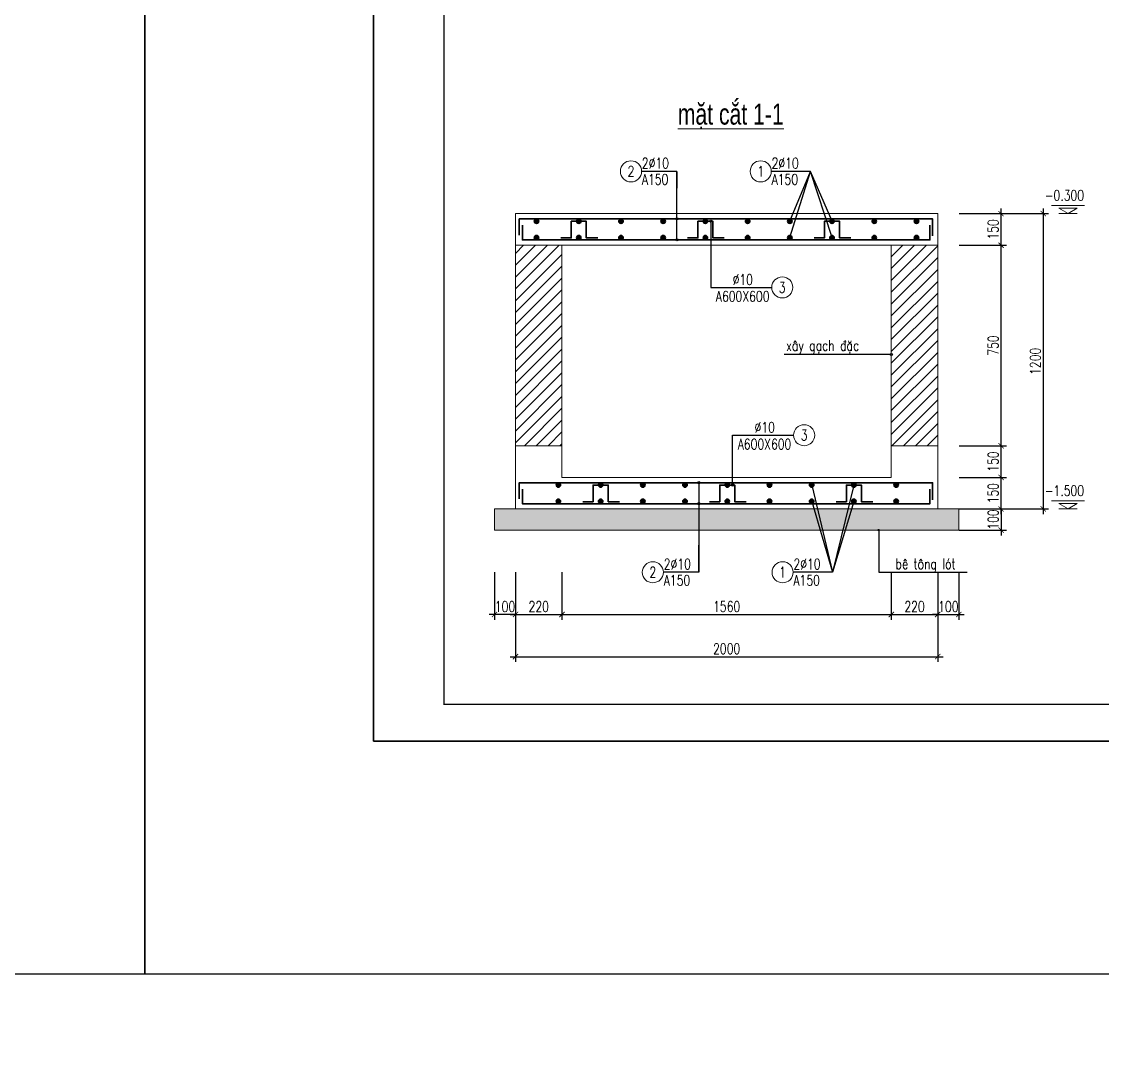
# Model space of a CAD drawing. Extents: x -2098986 to 943, y -1296280 to 73591.
# Drawn here: x -1423478 to -1402997, y -1091974 to -1072413 of the extents above; entities that cross this region are included whole.
import ezdxf
from ezdxf.enums import TextEntityAlignment as Align

# ---------------------------------------------------------------- set-up
doc = ezdxf.new("R2010")
doc.units = 0
doc.header["$LTSCALE"] = 150
doc.header["$PDMODE"] = 35
doc.layers.get('0').update_dxf_attribs({"lineweight": 18})
doc.layers.get('Defpoints').update_dxf_attribs({"lineweight": 18})
for name, color, linetype, lineweight in [('05.Text', 253, 'Continuous', 18), ('11.Khung bo', 32, 'Continuous', 50), ('12.Khung', 36, 'Continuous', 25), ('KCVN-THAY', 7, 'Continuous', 25), ('LS-CAT', 30, 'Continuous', 20), ('LS-DIM', 251, 'Continuous', 13), ('LS-HATCH', 147, 'Continuous', 9), ('LS-TEXT', 60, 'Continuous', 20), ('LS-THAY', 7, 'Continuous', 20), ('LS-THEP', 3, 'Continuous', 35)]:
    doc.layers.add(name, color=color, linetype=linetype, lineweight=lineweight)
doc.layers.add('DIM', color=1, linetype='Continuous')
doc.layers.add('Tpl_Bound', color=1, linetype='Continuous', plot=False)
doc.styles.add('chu ghi chu', font='vntimeh.shx', dxfattribs={"width": 0.7})
doc.styles.add('LS.TEXT', font='vnromadi.shx', dxfattribs={"width": 0.7, "height": 4})
doc.styles.add('romans.shx', font='romans.shx', dxfattribs={"width": 0.75, "bigfont": 'vns.shx'})
doc.styles.add('vnsimpli', font='vnsimli.shx', dxfattribs={"width": 0.75})
doc.dimstyles.new('D25', dxfattribs={"dimscale": 0, "dimtxt": 200, "dimasz": 100, "dimexe": 100, "dimexo": 0, "dimgap": 50, "dimtad": 1, "dimdec": 0, "dimlfac": 0.25, "dimdsep": 46, "dimtxsty": 'vnsimpli', "dimblk1": 'ARCHTICK', "dimblk2": 'ARCHTICK', "dimsah": 1, "dimcen": 0, "dimdle": 100, "dimclrd": 256, "dimclre": 256, "dimclrt": 60, "dimadec": 0, "dimazin": 0, "dimtfac": 0.004, "dimtdec": 0, "dimtix": 1, "dimtmove": 2, "dimatfit": 3, "dimldrblk": 'ARCHTICK', "dimfxl": 1, "dimtolj": 1, "dimarcsym": 0})
doc.dimstyles.new('LS.GHI CHU', dxfattribs={"dimtxt": 200, "dimasz": 120, "dimexe": 120, "dimexo": 120, "dimgap": 80, "dimtad": 1, "dimdec": 0, "dimzin": 0, "dimdsep": 46, "dimtxsty": 'romans.shx', "dimblk": 'ARCHTICK', "dimcen": 0.09, "dimdle": 120, "dimclrd": 256, "dimclre": 8, "dimclrt": 7, "dimadec": 0, "dimazin": 0, "dimtfac": 1, "dimtdec": 0, "dimtofl": 0, "dimtmove": 0, "dimatfit": 3, "dimldrblk": 'ARCHTICK', "dimfxl": 1, "dimtolj": 1, "dimtzin": 0, "dimarcsym": 0})
pattern_1 = [(45, (-1003567.39, -278983.19), (-112.253202, 112.253202), [])]

# ---------------------------------------------------------------- blocks, each defined once
blk = doc.blocks.new('*U4')
at = {"layer": 'KCVN-THAY', "color": 140}
blk.add_lwpolyline([(214871.76, 86966.68), (215381.8, 86966.68), (215381.8, 86579.68), (214871.76, 86579.68)], close=True, dxfattribs=at)
blk = doc.blocks.new('100')
at = {"layer": '11.Khung bo', "const_width": 26.7}
blk.add_lwpolyline([(1860913, -945240), (1860913, -916940), (1896063, -916940), (1896063, -945240)], close=True, dxfattribs=at)
blk.add_lwpolyline([(1860913, -945240), (1860913, -916940), (1896063, -916940), (1896063, -945240)], close=True, dxfattribs=at)
blk.add_lwpolyline([(1860913, -945240), (1860913, -916940), (1896063, -916940), (1896063, -945240)], close=True, dxfattribs=at)
at = {"layer": '12.Khung'}
blk.add_lwpolyline([(1901579, -945940), (1901579, -916240), (1859580, -916240), (1859580, -945940)], close=True, dxfattribs=at)
blk.add_lwpolyline([(1901579, -945940), (1901579, -916240), (1859580, -916240), (1859580, -945940)], close=True, dxfattribs=at)
blk.add_lwpolyline([(1901579, -945940), (1901579, -916240), (1859580, -916240), (1859580, -945940)], close=True, dxfattribs=at)
blk = doc.blocks.new('THEP DAM')
at = {"layer": 'LS-THEP'}
for p, q in [((-0.6, 0), (0.6, 0)), ((-0.42, 0.42), (0.42, -0.42)), ((-0.42, -0.42), (0.42, 0.42)), ((0, 0.6), (0, -0.6))]:
    blk.add_line(p, q, dxfattribs=at)
blk.add_circle((0, 0), 0.6, dxfattribs=at)
blk = doc.blocks.new('_ArchTick')
at = {"layer": 'DIM', "color": 0, "const_width": 0.15}
blk.add_lwpolyline([(-0.5, -0.5), (0.5, 0.5)], dxfattribs=at)
blk = doc.blocks.new('cotthep')
at = {"layer": 'LS-THAY'}
blk.add_circle((-250, 0), 250, dxfattribs=at)
at = {"layer": 'LS-TEXT', "style": 'vnsimpli', "width": 0.75}
for tag, p in [('24`25', (446, 69)), ('10', (-250, -123)), ('A200', (440, -316))]:
    blk.add_attdef(tag, text='', height=250, dxfattribs=at).set_placement(p, align=Align.CENTER)
blk = doc.blocks.new('*D1123')
at = {"layer": 'Defpoints', "color": 0, "transparency": 16777216}
for p in [(-1414518, -1082854), (-1414118, -1082854), (-1414518, -1083653)]:
    blk.add_point(p, dxfattribs=at)
at = {"layer": 'LS-DIM', "lineweight": -2, "transparency": 16777216}
for p, q in [((-1414518, -1082854), (-1414518, -1083753)), ((-1414118, -1082854), (-1414118, -1083753)), ((-1414518, -1083653), (-1414618, -1083653)), ((-1414118, -1083653), (-1414518, -1083653)), ((-1414118, -1083653), (-1414018, -1083653))]:
    blk.add_line(p, q, dxfattribs=at)
at = {"layer": 'LS-DIM', "lineweight": -2, "transparency": 16777216, "xscale": 100, "yscale": 100, "zscale": 100}
blk.add_blockref('_ArchTick', (-1414518, -1083653), dxfattribs=at)
at = {"layer": 'LS-DIM', "lineweight": -2, "transparency": 16777216, "xscale": 100, "yscale": 100, "zscale": 100, "rotation": 180}
blk.add_blockref('_ArchTick', (-1414118, -1083653), dxfattribs=at)
at = {"layer": 'LS-DIM', "color": 60, "transparency": 16777216, "insert": (-1414318, -1083503), "char_height": 200, "attachment_point": 5, "style": 'vnsimpli'}
blk.add_mtext('\\A1;100', dxfattribs=at)
blk = doc.blocks.new('*D1124')
at = {"layer": 'Defpoints', "color": 0, "transparency": 16777216}
for p in [(-1414118, -1082854), (-1413238, -1082854), (-1413238, -1083653)]:
    blk.add_point(p, dxfattribs=at)
at = {"layer": 'LS-DIM', "lineweight": -2, "transparency": 16777216}
for p, q in [((-1414118, -1082854), (-1414118, -1083753)), ((-1413238, -1082854), (-1413238, -1083753)), ((-1414218, -1083653), (-1413138, -1083653))]:
    blk.add_line(p, q, dxfattribs=at)
at = {"layer": 'LS-DIM', "lineweight": -2, "transparency": 16777216, "xscale": 100, "yscale": 100, "zscale": 100, "rotation": 180}
blk.add_blockref('_ArchTick', (-1414118, -1083653), dxfattribs=at)
at = {"layer": 'LS-DIM', "lineweight": -2, "transparency": 16777216, "xscale": 100, "yscale": 100, "zscale": 100}
blk.add_blockref('_ArchTick', (-1413238, -1083653), dxfattribs=at)
at = {"layer": 'LS-DIM', "color": 60, "transparency": 16777216, "insert": (-1413678, -1083503), "char_height": 200, "attachment_point": 5, "style": 'vnsimpli'}
blk.add_mtext('\\A1;220', dxfattribs=at)
blk = doc.blocks.new('*D1125')
at = {"layer": 'Defpoints', "color": 0, "transparency": 16777216}
for p in [(-1413238, -1082854), (-1406997, -1082854), (-1406997, -1083653)]:
    blk.add_point(p, dxfattribs=at)
at = {"layer": 'LS-DIM', "lineweight": -2, "transparency": 16777216}
for p, q in [((-1413238, -1082854), (-1413238, -1083753)), ((-1406997, -1082854), (-1406997, -1083753)), ((-1413338, -1083653), (-1406897, -1083653))]:
    blk.add_line(p, q, dxfattribs=at)
at = {"layer": 'LS-DIM', "lineweight": -2, "transparency": 16777216, "xscale": 100, "yscale": 100, "zscale": 100, "rotation": 180}
blk.add_blockref('_ArchTick', (-1413238, -1083653), dxfattribs=at)
at = {"layer": 'LS-DIM', "lineweight": -2, "transparency": 16777216, "xscale": 100, "yscale": 100, "zscale": 100}
blk.add_blockref('_ArchTick', (-1406997, -1083653), dxfattribs=at)
at = {"layer": 'LS-DIM', "color": 60, "transparency": 16777216, "insert": (-1410117, -1083503), "char_height": 200, "attachment_point": 5, "style": 'vnsimpli'}
blk.add_mtext('\\A1;1560', dxfattribs=at)
blk = doc.blocks.new('*D1126')
at = {"layer": 'Defpoints', "color": 0, "transparency": 16777216}
for p in [(-1406997, -1082854), (-1406117, -1082854), (-1406117, -1083653)]:
    blk.add_point(p, dxfattribs=at)
at = {"layer": 'LS-DIM', "lineweight": -2, "transparency": 16777216}
for p, q in [((-1406997, -1082854), (-1406997, -1083753)), ((-1406117, -1082854), (-1406117, -1083753)), ((-1407097, -1083653), (-1406017, -1083653))]:
    blk.add_line(p, q, dxfattribs=at)
at = {"layer": 'LS-DIM', "lineweight": -2, "transparency": 16777216, "xscale": 100, "yscale": 100, "zscale": 100, "rotation": 180}
blk.add_blockref('_ArchTick', (-1406997, -1083653), dxfattribs=at)
at = {"layer": 'LS-DIM', "lineweight": -2, "transparency": 16777216, "xscale": 100, "yscale": 100, "zscale": 100}
blk.add_blockref('_ArchTick', (-1406117, -1083653), dxfattribs=at)
at = {"layer": 'LS-DIM', "color": 60, "transparency": 16777216, "insert": (-1406557, -1083503), "char_height": 200, "attachment_point": 5, "style": 'vnsimpli'}
blk.add_mtext('\\A1;220', dxfattribs=at)
blk = doc.blocks.new('*D1127')
at = {"layer": 'Defpoints', "color": 0, "transparency": 16777216}
for p in [(-1406117, -1082854), (-1405717, -1082854), (-1405717, -1083653)]:
    blk.add_point(p, dxfattribs=at)
at = {"layer": 'LS-DIM', "lineweight": -2, "transparency": 16777216}
for p, q in [((-1406117, -1082854), (-1406117, -1083753)), ((-1405717, -1082854), (-1405717, -1083753)), ((-1406117, -1083653), (-1406217, -1083653)), ((-1406117, -1083653), (-1405717, -1083653)), ((-1405717, -1083653), (-1405617, -1083653))]:
    blk.add_line(p, q, dxfattribs=at)
at = {"layer": 'LS-DIM', "lineweight": -2, "transparency": 16777216, "xscale": 100, "yscale": 100, "zscale": 100}
blk.add_blockref('_ArchTick', (-1406117, -1083653), dxfattribs=at)
at = {"layer": 'LS-DIM', "lineweight": -2, "transparency": 16777216, "xscale": 100, "yscale": 100, "zscale": 100, "rotation": 180}
blk.add_blockref('_ArchTick', (-1405717, -1083653), dxfattribs=at)
at = {"layer": 'LS-DIM', "color": 60, "transparency": 16777216, "insert": (-1405917, -1083503), "char_height": 200, "attachment_point": 5, "style": 'vnsimpli'}
blk.add_mtext('\\A1;100', dxfattribs=at)
blk = doc.blocks.new('*D1128')
at = {"layer": 'Defpoints', "color": 0, "transparency": 16777216}
for p in [(-1414118, -1082854), (-1406117, -1082854), (-1406117, -1084453)]:
    blk.add_point(p, dxfattribs=at)
at = {"layer": 'LS-DIM', "lineweight": -2, "transparency": 16777216}
for p, q in [((-1414118, -1082854), (-1414118, -1084553)), ((-1406117, -1082854), (-1406117, -1084553)), ((-1414218, -1084453), (-1406017, -1084453))]:
    blk.add_line(p, q, dxfattribs=at)
at = {"layer": 'LS-DIM', "lineweight": -2, "transparency": 16777216, "xscale": 100, "yscale": 100, "zscale": 100, "rotation": 180}
blk.add_blockref('_ArchTick', (-1414118, -1084453), dxfattribs=at)
at = {"layer": 'LS-DIM', "lineweight": -2, "transparency": 16777216, "xscale": 100, "yscale": 100, "zscale": 100}
blk.add_blockref('_ArchTick', (-1406117, -1084453), dxfattribs=at)
at = {"layer": 'LS-DIM', "color": 60, "transparency": 16777216, "insert": (-1410117, -1084303), "char_height": 200, "attachment_point": 5, "style": 'vnsimpli'}
blk.add_mtext('\\A1;2000', dxfattribs=at)
blk = doc.blocks.new('*D1129')
at = {"layer": 'Defpoints', "color": 0, "transparency": 16777216}
for p in [(-1405714, -1081653), (-1405714, -1082053), (-1404917, -1082053)]:
    blk.add_point(p, dxfattribs=at)
at = {"layer": 'LS-DIM', "lineweight": -2, "transparency": 16777216}
for p, q in [((-1404917, -1081653), (-1404917, -1081553)), ((-1405714, -1081653), (-1404817, -1081653)), ((-1404917, -1081653), (-1404917, -1082053)), ((-1405714, -1082053), (-1404817, -1082053)), ((-1404917, -1082053), (-1404917, -1082153))]:
    blk.add_line(p, q, dxfattribs=at)
at = {"layer": 'LS-DIM', "lineweight": -2, "transparency": 16777216, "xscale": 100, "yscale": 100, "zscale": 100}
for p, rotation in [((-1404917, -1081653), 270), ((-1404917, -1082053), 90)]:
    blk.add_blockref('_ArchTick', p, dxfattribs=dict(at, rotation=rotation))
at = {"layer": 'LS-DIM', "color": 60, "transparency": 16777216, "insert": (-1405067, -1081853), "char_height": 200, "attachment_point": 5, "rotation": 90, "style": 'vnsimpli'}
blk.add_mtext('\\A1;100', dxfattribs=at)
blk = doc.blocks.new('*D1130')
at = {"layer": 'Defpoints', "color": 0, "transparency": 16777216}
for p in [(-1405714, -1081055), (-1404917, -1081055), (-1405714, -1081653)]:
    blk.add_point(p, dxfattribs=at)
at = {"layer": 'LS-DIM', "lineweight": -2, "transparency": 16777216}
for p, q in [((-1404917, -1081753), (-1404917, -1080955)), ((-1405714, -1081055), (-1404817, -1081055)), ((-1405714, -1081653), (-1404817, -1081653))]:
    blk.add_line(p, q, dxfattribs=at)
at = {"layer": 'LS-DIM', "lineweight": -2, "transparency": 16777216, "xscale": 100, "yscale": 100, "zscale": 100}
for p, rotation in [((-1404917, -1081055), 90), ((-1404917, -1081653), 270)]:
    blk.add_blockref('_ArchTick', p, dxfattribs=dict(at, rotation=rotation))
at = {"layer": 'LS-DIM', "color": 60, "transparency": 16777216, "insert": (-1405067, -1081354), "char_height": 200, "attachment_point": 5, "rotation": 90, "style": 'vnsimpli'}
blk.add_mtext('\\A1;150', dxfattribs=at)
blk = doc.blocks.new('*D1131')
at = {"layer": 'Defpoints', "color": 0, "transparency": 16777216}
for p in [(-1405714, -1080454), (-1404917, -1080454), (-1405714, -1081055)]:
    blk.add_point(p, dxfattribs=at)
at = {"layer": 'LS-DIM', "lineweight": -2, "transparency": 16777216}
for p, q in [((-1404917, -1081155), (-1404917, -1080354)), ((-1405714, -1080454), (-1404817, -1080454)), ((-1405714, -1081055), (-1404817, -1081055))]:
    blk.add_line(p, q, dxfattribs=at)
at = {"layer": 'LS-DIM', "lineweight": -2, "transparency": 16777216, "xscale": 100, "yscale": 100, "zscale": 100}
for p, rotation in [((-1404917, -1080454), 90), ((-1404917, -1081055), 270)]:
    blk.add_blockref('_ArchTick', p, dxfattribs=dict(at, rotation=rotation))
at = {"layer": 'LS-DIM', "color": 60, "transparency": 16777216, "insert": (-1405067, -1080755), "char_height": 200, "attachment_point": 5, "rotation": 90, "style": 'vnsimpli'}
blk.add_mtext('\\A1;150', dxfattribs=at)
blk = doc.blocks.new('*D1132')
at = {"layer": 'Defpoints', "color": 0, "transparency": 16777216}
for p in [(-1405714, -1076654), (-1404917, -1076654), (-1405714, -1080454)]:
    blk.add_point(p, dxfattribs=at)
at = {"layer": 'LS-DIM', "lineweight": -2, "transparency": 16777216}
for p, q in [((-1405714, -1076654), (-1404817, -1076654)), ((-1404917, -1080554), (-1404917, -1076554)), ((-1405714, -1080454), (-1404817, -1080454))]:
    blk.add_line(p, q, dxfattribs=at)
at = {"layer": 'LS-DIM', "lineweight": -2, "transparency": 16777216, "xscale": 100, "yscale": 100, "zscale": 100}
for p, rotation in [((-1404917, -1076654), 90), ((-1404917, -1080454), 270)]:
    blk.add_blockref('_ArchTick', p, dxfattribs=dict(at, rotation=rotation))
at = {"layer": 'LS-DIM', "color": 60, "transparency": 16777216, "insert": (-1405067, -1078554), "char_height": 200, "attachment_point": 5, "rotation": 90, "style": 'vnsimpli'}
blk.add_mtext('\\A1;750', dxfattribs=at)
blk = doc.blocks.new('*D1133')
at = {"layer": 'Defpoints', "color": 0, "transparency": 16777216}
for p in [(-1405714, -1076054), (-1405714, -1081653), (-1404117, -1081653)]:
    blk.add_point(p, dxfattribs=at)
at = {"layer": 'LS-DIM', "lineweight": -2, "transparency": 16777216}
for p, q in [((-1405714, -1076054), (-1404017, -1076054)), ((-1404117, -1075954), (-1404117, -1081753)), ((-1405714, -1081653), (-1404017, -1081653))]:
    blk.add_line(p, q, dxfattribs=at)
at = {"layer": 'LS-DIM', "lineweight": -2, "transparency": 16777216, "xscale": 100, "yscale": 100, "zscale": 100}
for p, rotation in [((-1404117, -1076054), 90), ((-1404117, -1081653), 270)]:
    blk.add_blockref('_ArchTick', p, dxfattribs=dict(at, rotation=rotation))
at = {"layer": 'LS-DIM', "color": 60, "transparency": 16777216, "insert": (-1404267, -1078854), "char_height": 200, "attachment_point": 5, "rotation": 90, "style": 'vnsimpli'}
blk.add_mtext('\\A1;1200', dxfattribs=at)
blk = doc.blocks.new('nhieu cot')
at = {"layer": 'LS-DIM', "linetype": 'Continuous'}
for p, q in [((605, 194), (-173, 194)), ((432, 130), (0, 130)), ((0, 130), (216, 0)), ((432, 0), (0, 0)), ((216, 0), (432, 130))]:
    blk.add_line(p, q, dxfattribs=at)
blk.add_solid([(216, 0), (216, 130), (0, 130), (216, 0)], dxfattribs=at)
at = {"color": 31, "linetype": 'Continuous', "style": 'chu ghi chu', "width": 0.7}
for tag, p in [('COT3', (-73, 1058)), ('COT2', (-73, 684)), ('COT1', (-73, 309))]:
    blk.add_attdef(tag, p, '', height=250, dxfattribs=at)
blk = doc.blocks.new('*D1208')
at = {"layer": 'Defpoints', "color": 0, "transparency": 16777216}
for p in [(-1405714, -1076054), (-1404917, -1076054), (-1405714, -1076654)]:
    blk.add_point(p, dxfattribs=at)
at = {"layer": 'LS-DIM', "lineweight": -2, "transparency": 16777216}
for p, q in [((-1405714, -1076054), (-1404817, -1076054)), ((-1404917, -1076754), (-1404917, -1075954)), ((-1405714, -1076654), (-1404817, -1076654))]:
    blk.add_line(p, q, dxfattribs=at)
at = {"layer": 'LS-DIM', "lineweight": -2, "transparency": 16777216, "xscale": 100, "yscale": 100, "zscale": 100}
for p, rotation in [((-1404917, -1076054), 90), ((-1404917, -1076654), 270)]:
    blk.add_blockref('_ArchTick', p, dxfattribs=dict(at, rotation=rotation))
at = {"layer": 'LS-DIM', "color": 60, "transparency": 16777216, "insert": (-1405067, -1076354), "char_height": 200, "attachment_point": 5, "rotation": 90, "style": 'vnsimpli'}
blk.add_mtext('\\A1;150', dxfattribs=at)

msp = doc.modelspace()

# ---------------------------------------------------------------- hatches: boundary and pattern name
at = {"layer": 'LS-HATCH'}
h = msp.add_hatch(dxfattribs=at)
h.set_pattern_fill('ANSI31', color=256, scale=50, style=0)
h.set_pattern_definition(pattern_1)
h.paths.add_polyline_path([(-1413238.1, -1076653.7), (-1414118.1, -1076653.7), (-1414118.1, -1080455.3), (-1413238.1, -1080455.3)])
h = msp.add_hatch(dxfattribs=at)
h.set_pattern_fill('ANSI31', color=256, scale=50, style=0)
h.set_pattern_definition(pattern_1)
h.paths.add_polyline_path([(-1406996.7, -1080454.3), (-1406116.7, -1080454.3), (-1406116.7, -1076653.7), (-1406996.7, -1076653.7)])
h = msp.add_hatch(dxfattribs=at)
h.set_pattern_fill('AR-CONC', color=256, scale=2, style=0)
h.set_pattern_definition([(50, (-1003567.4, -278983.2), (364.36934, -31.87817), [38.1, -419.1]), (355, (-1003567.4, -278983.2), (-70.48565, 382.11329), [30.48, -335.28]), (100.451, (-1003537.02, -278985.84), (293.885, 350.23338), [32.38, -356.18]), (46.1842, (-1003567.4, -278881.6), (542.15808, -84.08466), [57.15, -628.65]), (96.6356, (-1003522.2, -278888.6), (474.80847, 494.8511), [48.57, -534.27]), (351.184, (-1003567.4, -278881.6), (474.8092, 494.85024), [45.72, -502.92]), (21, (-1003516.6, -278907), (303.22976, -204.53104), [38.1, -419.1]), (326, (-1003516.6, -278907), (123.60406, 368.37593), [30.48, -335.28]), (71.4514, (-1003491.32, -278924.03), (426.83298, 163.84572), [32.38, -356.18]), (37.5, (-1003567.39, -278983.19), (6.177207, 169.110078), [0, -331.216, 0, -340.36, 0, -336.55]), (7.5, (-1003567.39, -278983.19), (133.639325, 200.36115), [0, -194.056, 0, -323.596, 0, -128.27]), (327.5, (-1003680.67, -278983.19), (271.18119, -11.457488), [0, -127, 0, -396.24, 0, -525.78]), (317.5, (-1003731.47, -278983.19), (296.25836, 50.85298), [0, -165.1, 0, -263.144, 0, -373.38])])
h.paths.add_polyline_path([(-1414518.1, -1081652.7), (-1405716.7, -1081652.7), (-1405716.7, -1082052.7), (-1414518.1, -1082052.7)])

# ---------------------------------------------------------------- linework, layer by layer
at = {"layer": 'LS-DIM'}
for p, q in [((-1410374.2, -1077452.9), (-1409263.4, -1077452.9)), ((-1409960, -1080254.7), (-1408849.1, -1080254.7))]:
    msp.add_line(p, q, dxfattribs=at)
at = {"layer": 'LS-THAY'}
for p, q in [((-1414118.1, -1080455.3), (-1414118.1, -1076053.7)), ((-1414118.1, -1076053.7), (-1406116.7, -1076053.7)), ((-1406116.7, -1080454.3), (-1406116.7, -1076053.7)), ((-1414118.1, -1076653.7), (-1406116.7, -1076653.7)), ((-1413238.1, -1080455.3), (-1413238.1, -1076653.7)), ((-1406996.7, -1080454.3), (-1406996.7, -1076653.7)), ((-1414118.1, -1081652.7), (-1414118.1, -1080455.3)), ((-1414118.1, -1080455.3), (-1413238.1, -1080455.3)), ((-1413238.1, -1081054.7), (-1413238.1, -1080455.3)), ((-1406996.7, -1081054.7), (-1406996.7, -1080454.3)), ((-1406996.7, -1080454.3), (-1406116.7, -1080454.3)), ((-1406116.7, -1081652.7), (-1406116.7, -1080454.3)), ((-1413238.1, -1081054.7), (-1406996.7, -1081054.7))]:
    msp.add_line(p, q, dxfattribs=at)
at = {"layer": 'LS-THAY', "color": 140}
for points in [[(-1855203.6, -1051773.5), (-1290965.2, -1051773), (-1290965, -1090473.8), (-1855203.4, -1090474.3)], [(-1855203.6, -1090474.3), (-1290965.2, -1090473.8), (-1290965, -1141478.4), (-1855203.4, -1141478.9)]]:
    msp.add_lwpolyline(points, close=True, dxfattribs=at)
at = {"layer": 'LS-THAY'}
msp.add_lwpolyline([(-1414518.1, -1081652.7), (-1405716.7, -1081652.7), (-1405716.7, -1082052.7), (-1414518.1, -1082052.7)], close=True, dxfattribs=at)
for centre in [(-1409063.4, -1077452.9), (-1408649.1, -1080254.7)]:
    msp.add_circle(centre, 200, dxfattribs=at)
at = {"layer": 'LS-THEP'}
for points in [[(-1414049.1, -1076462), (-1414049.1, -1076153.5), (-1406213.7, -1076153.5), (-1406213.7, -1076477.2)], [(-1413986.4, -1076275.2), (-1413986.4, -1076551.7), (-1406266.7, -1076551.7), (-1406266.7, -1076275.2)], [(-1413258.5, -1076514.6), (-1413063.3, -1076514.6), (-1413063.3, -1076198.3), (-1412776.7, -1076198.3), (-1412776.7, -1076514.6), (-1412561.6, -1076514.6)], [(-1410858.5, -1076514.6), (-1410663.3, -1076514.6), (-1410663.3, -1076198.3), (-1410376.7, -1076198.3), (-1410376.7, -1076514.6), (-1410161.6, -1076514.6)], [(-1408458.5, -1076514.6), (-1408263.3, -1076514.6), (-1408263.3, -1076198.3), (-1407976.7, -1076198.3), (-1407976.7, -1076514.6), (-1407761.6, -1076514.6)], [(-1414049.1, -1081463), (-1414049.1, -1081154.5), (-1406213.7, -1081154.5), (-1406213.7, -1081478.2)], [(-1413986.4, -1081276.2), (-1413986.4, -1081552.7), (-1406266.7, -1081552.7), (-1406266.7, -1081276.2)], [(-1412844.2, -1081515.6), (-1412649.1, -1081515.6), (-1412649.1, -1081199.3), (-1412362.5, -1081199.3), (-1412362.5, -1081515.6), (-1412147.3, -1081515.6)], [(-1410444.2, -1081515.6), (-1410249.1, -1081515.6), (-1410249.1, -1081199.3), (-1409962.5, -1081199.3), (-1409962.5, -1081515.6), (-1409747.3, -1081515.6)], [(-1408044.2, -1081515.6), (-1407849.1, -1081515.6), (-1407849.1, -1081199.3), (-1407562.5, -1081199.3), (-1407562.5, -1081515.6), (-1407347.3, -1081515.6)]]:
    msp.add_lwpolyline(points, dxfattribs=at)
at = {"layer": 'Tpl_Bound', "color": 1}
msp.add_lwpolyline([(-1416808.4, -1086055.5), (-1416808.4, -1056355.5), (-1374808.4, -1056355.5), (-1374808.4, -1086055.5)], close=True, dxfattribs=at)

# ---------------------------------------------------------------- block references
at = {"layer": '05.Text', "xscale": 1.000009185772931, "yscale": 1.000009185772931, "zscale": 1.000009185772931}
msp.add_blockref('100', (-3276405.1, -140107), dxfattribs=at)
at = {"layer": 'Defpoints', "xscale": 100, "yscale": 100, "zscale": 100}
for p in [(-22959323.4, -9748441.5), (-22908319.1, -9748442.8)]:
    msp.add_blockref('*U4', p, dxfattribs=at)
at = {"layer": 'LS-CAT', "xscale": 70.707070709439, "yscale": 70.707070709439, "zscale": 70.707070709439}
for p in [(-1413720, -1076198.3), (-1412920, -1076198.3), (-1412120, -1076198.3), (-1411320, -1076198.3), (-1410520, -1076198.3), (-1409720, -1076198.3), (-1408920, -1076198.3), (-1408120, -1076198.3), (-1407320, -1076198.3), (-1406520, -1076198.3), (-1413720, -1076507.9), (-1412920, -1076507.9), (-1412120, -1076507.9), (-1411320, -1076507.9), (-1410520, -1076507.9), (-1409720, -1076507.9), (-1408920, -1076507.9), (-1408120, -1076507.9), (-1407320, -1076507.9), (-1406520, -1076507.9), (-1413305.8, -1081199.3), (-1412505.8, -1081199.3), (-1411705.8, -1081199.3), (-1410905.8, -1081199.3), (-1410105.8, -1081199.3), (-1409305.8, -1081199.3), (-1408505.8, -1081199.3), (-1407705.8, -1081199.3), (-1406905.8, -1081199.3), (-1413305.8, -1081508.9), (-1412505.8, -1081508.9), (-1411705.8, -1081508.9), (-1410905.8, -1081508.9), (-1410105.8, -1081508.9), (-1409305.8, -1081508.9), (-1408505.8, -1081508.9), (-1407705.8, -1081508.9), (-1406905.8, -1081508.9)]:
    msp.add_blockref('THEP DAM', p, dxfattribs=at)
at = {"layer": 'LS-DIM'}
ref = msp.add_blockref('cotthep', (-1411730, -1075252.2), dxfattribs=dict(at, xscale=0.7999999998137355, yscale=0.7999999998137355, zscale=0.7999999998137355))
ref.add_attrib('10', '2', dxfattribs={"layer": 'LS-TEXT', "height": 200, "style": 'vnsimpli', "width": 0.75}).set_placement((-1411930, -1075350.8), align=Align.CENTER)
ref.add_attrib('24`25', '2`10', dxfattribs={"layer": 'LS-TEXT', "height": 200, "style": 'vnsimpli', "width": 0.75}).set_placement((-1411466.6, -1075196.8), align=Align.CENTER)
ref.add_attrib('A200', 'A150', dxfattribs={"layer": 'LS-TEXT', "height": 200, "style": 'vnsimpli', "width": 0.75}).set_placement((-1411472.7, -1075504.7), align=Align.CENTER)
ref = msp.add_blockref('cotthep', (-1409271.6, -1075252.2), dxfattribs=dict(at, xscale=0.7999999998137355, yscale=0.7999999998137355, zscale=0.7999999998137355))
ref.add_attrib('10', '1', dxfattribs={"layer": 'LS-TEXT', "height": 200, "style": 'vnsimpli', "width": 0.75}).set_placement((-1409471.6, -1075350.8), align=Align.CENTER)
ref.add_attrib('24`25', '2`10', dxfattribs={"layer": 'LS-TEXT', "height": 200, "style": 'vnsimpli', "width": 0.75}).set_placement((-1409008.2, -1075196.8), align=Align.CENTER)
ref.add_attrib('A200', 'A150', dxfattribs={"layer": 'LS-TEXT', "height": 200, "style": 'vnsimpli', "width": 0.75}).set_placement((-1409014.3, -1075504.7), align=Align.CENTER)
ref = msp.add_blockref('nhieu cot', (-1403820.1, -1076054.3), dxfattribs=dict(at, xscale=0.7999999998137355, yscale=0.7999999998137355, zscale=0.7999999998137355))
ref.add_attrib('COT1', '-0.300', dxfattribs={"layer": 'LS-TEXT', "linetype": 'Continuous', "height": 200, "style": 'vnsimpli', "width": 0.75}).set_placement((-1403716.8, -1075806.8), align=Align.CENTER)
ref = msp.add_blockref('nhieu cot', (-1403820.1, -1081652.7), dxfattribs=dict(at, xscale=0.7999999998137355, yscale=0.7999999998137355, zscale=0.7999999998137355))
ref.add_attrib('COT1', '-1.500', dxfattribs={"layer": 'LS-TEXT', "linetype": 'Continuous', "height": 200, "style": 'vnsimpli', "width": 0.75}).set_placement((-1403716.8, -1081405.2), align=Align.CENTER)
ref = msp.add_blockref('cotthep', (-1411315.8, -1082852.7), dxfattribs=dict(at, xscale=0.7999999998137355, yscale=0.7999999998137355, zscale=0.7999999998137355))
ref.add_attrib('10', '2', dxfattribs={"layer": 'LS-TEXT', "height": 200, "style": 'vnsimpli', "width": 0.75}).set_placement((-1411515.8, -1082951.3), align=Align.CENTER)
ref.add_attrib('24`25', '2`10', dxfattribs={"layer": 'LS-TEXT', "height": 200, "style": 'vnsimpli', "width": 0.75}).set_placement((-1411052.3, -1082797.3), align=Align.CENTER)
ref.add_attrib('A200', 'A150', dxfattribs={"layer": 'LS-TEXT', "height": 200, "style": 'vnsimpli', "width": 0.75}).set_placement((-1411058.5, -1083105.3), align=Align.CENTER)
ref = msp.add_blockref('cotthep', (-1408857.4, -1082852.7), dxfattribs=dict(at, xscale=0.7999999998137355, yscale=0.7999999998137355, zscale=0.7999999998137355))
ref.add_attrib('10', '1', dxfattribs={"layer": 'LS-TEXT', "height": 200, "style": 'vnsimpli', "width": 0.75}).set_placement((-1409057.4, -1082951.3), align=Align.CENTER)
ref.add_attrib('24`25', '2`10', dxfattribs={"layer": 'LS-TEXT', "height": 200, "style": 'vnsimpli', "width": 0.75}).set_placement((-1408593.9, -1082797.3), align=Align.CENTER)
ref.add_attrib('A200', 'A150', dxfattribs={"layer": 'LS-TEXT', "height": 200, "style": 'vnsimpli', "width": 0.75}).set_placement((-1408600.1, -1083105.3), align=Align.CENTER)

# ---------------------------------------------------------------- texts
at = {"layer": 'LS-TEXT', "color": 60, "style": 'LS.TEXT', "width": 0.75}
msp.add_text('%%UmÆt c¾t 1-1', height=400, dxfattribs=at).set_placement((-1410040.1, -1074366.1), align=Align.CENTER)
at = {"layer": 'LS-TEXT', "style": 'vnsimpli', "width": 0.75}
for s, p in [('`10', (-1409810.6, -1077404.4)), ('A600X600', (-1409813.5, -1077721.6)), ('`10', (-1409396.4, -1080206.2)), ('A600X600', (-1409399.3, -1080523.4)), ('bª t«ng lãt', (-1406347.5, -1082793.4))]:
    msp.add_text(s, height=200, dxfattribs=at).set_placement(p, align=Align.CENTER)
msp.add_text('x©y g¹ch ®Æc', height=200, dxfattribs=at).set_placement((-1408989.3, -1078654.7))
for p in [(-1409063.4, -1077452.9), (-1408649.1, -1080254.7)]:
    msp.add_attdef('3', text='2', height=200, dxfattribs=at).set_placement(p, align=Align.MIDDLE)

# ---------------------------------------------------------------- dimensions: what is measured, and where the dimension line sits
at = {"layer": 'LS-DIM'}
for base, p1, p2, text, picture, middle in [((-1404116.7, -1081652.7), (-1405713.7, -1076054.3), (-1405713.7, -1081652.7), '1200', '*D1133', (-1404266.7, -1078853.5)), ((-1404916.7, -1076653.7), (-1405713.7, -1080454.3), (-1405713.7, -1076653.7), '750', '*D1132', (-1405066.7, -1078554))]:
    dim = msp.add_linear_dim(base=base, p1=p1, p2=p2, angle=90, text=text, dimstyle='D25', override={"dimscale": 1}, dxfattribs=at)
    dim.commit()
    dim.dimension.update_dxf_attribs({"geometry": picture, "text_midpoint": middle})
for base, p1, p2, picture, middle in [((-1404916.7, -1076054.3), (-1405713.7, -1076653.7), (-1405713.7, -1076054.3), '*D1208', (-1405066.7, -1076354)), ((-1404916.7, -1080454.3), (-1405713.7, -1081054.7), (-1405713.7, -1080454.3), '*D1131', (-1405066.7, -1080754.5)), ((-1404916.7284273, -1081054.7139873), (-1405713.7284273, -1081652.7139873), (-1405713.7284273, -1081054.7139873), '*D1130', (-1405066.7284273, -1081353.7139873)), ((-1404916.7, -1082052.7), (-1405713.7, -1081652.7), (-1405713.7, -1082052.7), '*D1129', (-1405066.7, -1081852.7))]:
    dim = msp.add_linear_dim(base=base, p1=p1, p2=p2, angle=90, dimstyle='D25', override={"dimscale": 1}, dxfattribs=at)
    dim.commit()
    dim.dimension.update_dxf_attribs({"geometry": picture, "text_midpoint": middle})
for base, p1, p2, picture, middle in [((-1414518.1, -1083652.7), (-1414118.1, -1082853.7), (-1414518.1, -1082853.7), '*D1123', (-1414318.1, -1083502.7)), ((-1413238.1, -1083652.7), (-1414118.1, -1082853.7), (-1413238.1, -1082853.7), '*D1124', (-1413678.1, -1083502.7)), ((-1406116.7, -1084452.7), (-1414118.1, -1082853.7), (-1406116.7, -1082853.7), '*D1128', (-1410117.4, -1084302.7)), ((-1406996.7, -1083652.7), (-1413238.1, -1082853.7), (-1406996.7, -1082853.7), '*D1125', (-1410117.4, -1083502.7)), ((-1406116.7, -1083652.7), (-1406996.7, -1082853.7), (-1406116.7, -1082853.7), '*D1126', (-1406556.7, -1083502.7)), ((-1405716.7, -1083652.7), (-1406116.7, -1082853.7), (-1405716.7, -1082853.7), '*D1127', (-1405916.7, -1083502.7))]:
    dim = msp.add_linear_dim(base=base, p1=p1, p2=p2, dimstyle='D25', override={"dimscale": 1}, dxfattribs=at)
    dim.commit()
    dim.dimension.update_dxf_attribs({"geometry": picture, "text_midpoint": middle})

# ---------------------------------------------------------------- leaders
for points, override in [([(-1411059, -1076551.7, -731.2), (-1411059, -1075252.2, -731.2), (-1411730, -1075252.2, -731.2)], {"dimscale": 50, "dimasz": 0.8, "dimtad": 0, "dimtxsty": 'vnsimpli', "dimldrblk": 'Origin'}), ([(-1411059, -1076153.5, -731.2), (-1411059, -1075252.2, -731.2), (-1411059, -1075573.2, -731.2)], {"dimscale": 50, "dimasz": 0.8, "dimtad": 0, "dimtxsty": 'vnsimpli', "dimldrblk": 'Origin'}), ([(-1408920, -1076507.9, -731.2), (-1408525.3, -1075252.2, -731.2), (-1409271.6, -1075252.2, -731.2)], {"dimscale": 50, "dimasz": 0.8, "dimtad": 0, "dimtxsty": 'vnsimpli', "dimldrblk": 'Origin'}), ([(-1408120, -1076507.9, -731.2), (-1408525.3, -1075252.2, -731.2), (-1409271.6, -1075252.2, -731.2)], {"dimscale": 50, "dimasz": 0.8, "dimtad": 0, "dimtxsty": 'vnsimpli', "dimldrblk": 'Origin'}), ([(-1408920, -1076198.3, -731.2), (-1408525.3, -1075252.2, -731.2), (-1409228.6, -1075252.2, -731.2)], {"dimscale": 50, "dimasz": 0.8, "dimtad": 0, "dimtxsty": 'vnsimpli', "dimldrblk": 'Origin'}), ([(-1408120, -1076198.3, -731.2), (-1408525.3, -1075252.2, -731.2), (-1409228.6, -1075252.2, -731.2)], {"dimscale": 50, "dimasz": 0.8, "dimtad": 0, "dimtxsty": 'vnsimpli', "dimldrblk": 'Origin'}), ([(-1410418.4, -1076198.3), (-1410418.4, -1077452.9), (-1409263.4, -1077452.9)], {"dimscale": 50, "dimasz": 0.8, "dimtad": 0, "dimtxsty": 'vnsimpli', "dimldrblk": 'Origin'}), ([(-1406996.7, -1078724.7), (-1409026.8, -1078724.7)], {"dimscale": 50, "dimasz": 0.8, "dimtad": 0, "dimtxsty": 'vnsimpli', "dimldrblk": 'Origin'}), ([(-1410004.2, -1081199.3), (-1410004.2, -1080254.7), (-1408849.1, -1080254.7)], {"dimscale": 50, "dimasz": 0.8, "dimtad": 0, "dimtxsty": 'vnsimpli', "dimldrblk": 'Origin'}), ([(-1410644.8, -1081154.5, -731.2), (-1410644.8, -1082852.7, -731.2), (-1410644.8, -1082340.6, -731.2)], {"dimscale": 50, "dimasz": 0.8, "dimtad": 0, "dimtxsty": 'vnsimpli', "dimldrblk": 'Origin'}), ([(-1408505.8, -1081199.3, -731.2), (-1408111, -1082852.7, -731.2), (-1408814.4, -1082852.7, -731.2)], {"dimscale": 50, "dimasz": 0.8, "dimtad": 0, "dimtxsty": 'vnsimpli', "dimldrblk": 'Origin'}), ([(-1407705.8, -1081199.3, -731.2), (-1408111, -1082852.7, -731.2), (-1408814.4, -1082852.7, -731.2)], {"dimscale": 50, "dimasz": 0.8, "dimtad": 0, "dimtxsty": 'vnsimpli', "dimldrblk": 'Origin'}), ([(-1410644.8, -1081552.7, -731.2), (-1410644.8, -1082852.7, -731.2), (-1411315.8, -1082852.7, -731.2)], {"dimscale": 50, "dimasz": 0.8, "dimtad": 0, "dimtxsty": 'vnsimpli', "dimldrblk": 'Origin'}), ([(-1408505.8, -1081508.9, -731.2), (-1408111, -1082852.7, -731.2), (-1408857.4, -1082852.7, -731.2)], {"dimscale": 50, "dimasz": 0.8, "dimtad": 0, "dimtxsty": 'vnsimpli', "dimldrblk": 'Origin'}), ([(-1407705.8, -1081508.9, -731.2), (-1408111, -1082852.7, -731.2), (-1408857.4, -1082852.7, -731.2)], {"dimscale": 50, "dimasz": 0.8, "dimtad": 0, "dimtxsty": 'vnsimpli', "dimldrblk": 'Origin'}), ([(-1407235.6, -1082052.7), (-1407235.6, -1082852.7), (-1405559.3, -1082852.7)], {"dimscale": 50, "dimasz": 0.5, "dimtad": 0, "dimtxsty": 'vnsimpli', "dimldrblk": 'Origin'})]:
    msp.add_leader(points, dimstyle='LS.GHI CHU', override=override, dxfattribs=at)

doc.saveas('drawing.dxf')
